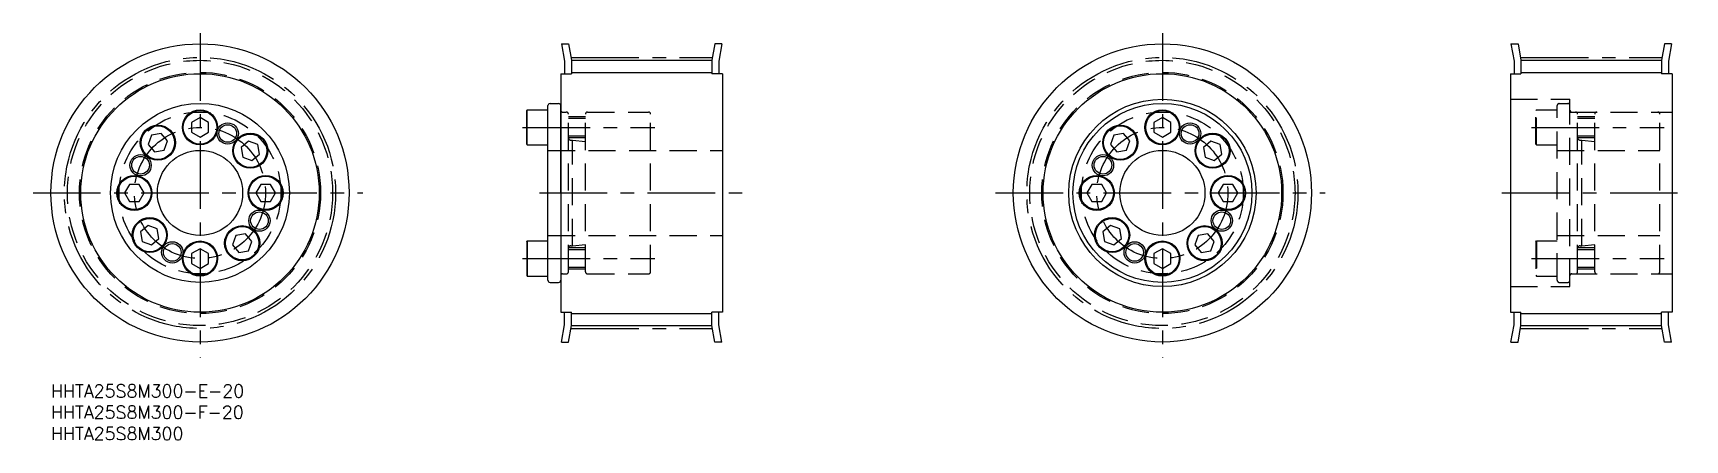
# Model space of a CAD drawing. Extents: x -4 to 384, y -13 to 83.
import ezdxf

# ---------------------------------------------------------------- set-up
doc = ezdxf.new("R2010")
doc.units = 0
doc.header["$LTSCALE"] = 0.5
doc.linetypes.add('CENTER', pattern=[50.8, 31.75, -6.35, 6.35, -6.35])
doc.linetypes.add('DASHED', pattern=[19.05, 12.7, -6.35])
doc.layers.get('0').update_dxf_attribs({"linetype": 'CONTINUOUS'})
for name, color, linetype in [('MSM_CENTER', 1, 'CENTER'), ('MSM_CONTINUOUS', 7, 'CONTINUOUS'), ('MSM_DASHED', 4, 'DASHED'), ('MSM_NARROW', 5, 'CONTINUOUS'), ('MSM_PART_NUMBER', 7, 'CONTINUOUS')]:
    doc.layers.add(name, color=color, linetype=linetype)
doc.styles.get("Standard").update_dxf_attribs({"font": 'txt.shx', "height": 3, "bigfont": 'bigfont.shx'})

# ---------------------------------------------------------------- blocks, each defined once
blk = doc.blocks.new('*U2')
at = {"layer": 'MSM_PART_NUMBER'}
blk.add_text('HHTA25S8M300-E-20', height=3, dxfattribs=at).set_placement((0, -3))
blk = doc.blocks.new('*U3')
at = {"layer": 'MSM_PART_NUMBER'}
blk.add_text('HHTA25S8M300-F-20', height=3, dxfattribs=at).set_placement((0, -8))
blk = doc.blocks.new('*U4')
at = {"layer": 'MSM_PART_NUMBER'}
blk.add_text('HHTA25S8M300', height=3, dxfattribs=at).set_placement((0, -13))

msp = doc.modelspace()

# ---------------------------------------------------------------- linework, layer by layer
for p, q in [((119.85, 80), (120.6, 75.93)), ((119.85, 80), (121.51, 80)), ((121.5, 80), (122.2, 76.14)), ((155.9, 80), (155.2, 76.14)), ((157.56, 80), (155.9, 80)), ((157.56, 80), (156.8, 75.93)), ((342.82, 80), (343.57, 75.93)), ((342.82, 80), (344.48, 80)), ((344.47, 80), (345.17, 76.14)), ((378.87, 80), (378.17, 76.14)), ((380.52, 80), (378.87, 80)), ((380.52, 80), (379.77, 75.93)), ((120.6, 75.93), (120.6, 73)), ((122.2, 76.14), (155.2, 76.14)), ((122.2, 76.14), (122.2, 73)), ((155.2, 76.14), (155.2, 73)), ((156.8, 75.93), (156.8, 73)), ((343.57, 75.93), (343.57, 73)), ((345.17, 76.14), (378.17, 76.14)), ((345.17, 76.14), (345.17, 73)), ((378.17, 76.14), (378.17, 73)), ((379.77, 75.93), (379.77, 73)), ((119.7, 73), (119.7, 17)), ((119.7, 73), (122.2, 73)), ((157.7, 73), (155.2, 73)), ((157.7, 73), (157.7, 17)), ((342.67, 73), (342.67, 17)), ((342.67, 73), (345.17, 73)), ((380.67, 73), (378.17, 73)), ((380.67, 73), (380.67, 17)), ((119.7, 17), (122.2, 17)), ((120.6, 14.07), (120.6, 17)), ((122.2, 13.85), (122.2, 17)), ((155.2, 13.85), (155.2, 17)), ((157.7, 17), (155.2, 17)), ((156.8, 14.07), (156.8, 17)), ((342.67, 17), (345.17, 17)), ((343.57, 14.07), (343.57, 17)), ((345.17, 13.85), (345.17, 17)), ((378.17, 13.85), (378.17, 17)), ((380.67, 17), (378.17, 17)), ((379.77, 14.07), (379.77, 17)), ((119.85, 10), (120.6, 14.07)), ((121.5, 10), (122.2, 13.85)), ((122.2, 13.85), (155.2, 13.85)), ((155.9, 10), (155.2, 13.85)), ((157.56, 10), (156.8, 14.07)), ((342.82, 10), (343.57, 14.07)), ((344.47, 10), (345.17, 13.85)), ((345.17, 13.85), (378.17, 13.85)), ((378.87, 10), (378.17, 13.85)), ((380.52, 10), (379.77, 14.07)), ((119.85, 10), (121.51, 10)), ((157.56, 10), (155.9, 10)), ((342.82, 10), (344.48, 10)), ((380.52, 10), (378.87, 10))]:
    msp.add_line(p, q)
at = {"layer": 'MSM_CENTER'}
for p, q in [((35, 82.54), (35, 6.32)), ((260.97, 82.54), (260.97, 6.32)), ((122.2, 76.83), (155.2, 76.83)), ((345.17, 76.83), (378.17, 76.83)), ((110.7, 60.4), (141.8, 60.4)), ((347.67, 60.4), (378.77, 60.4)), ((-4.21, 45), (73.23, 45)), ((114.7, 45), (162.7, 45)), ((221.76, 45), (299.2, 45)), ((340.67, 45), (383.67, 45)), ((110.7, 29.6), (141.8, 29.6)), ((347.67, 29.6), (378.77, 29.6)), ((122.2, 13.17), (155.2, 13.17)), ((345.17, 13.17), (378.17, 13.17))]:
    msp.add_line(p, q, dxfattribs=at)
for centre, radius in [((35, 45), 31.83), ((260.97, 45), 31.83), ((35, 45), 15.4), ((260.97, 45), 15.4)]:
    msp.add_circle(centre, radius, dxfattribs=at)
at = {"layer": 'MSM_CONTINUOUS'}
for p, q in [((117.2, 66), (119.2, 66)), ((35, 62.71), (33, 61.55)), ((37, 61.55), (35, 62.71)), ((36, 62.13), (36, 62.13)), ((111.7, 64.32), (111.82, 64.52)), ((111.7, 56.48), (111.7, 64.32)), ((111.82, 64.52), (116.7, 64.52)), ((111.82, 56.27), (111.82, 64.52)), ((116.7, 24.5), (116.7, 65.5)), ((119.7, 45), (119.7, 65.5)), ((260.97, 62.71), (258.97, 61.55)), ((262.97, 61.55), (260.97, 62.71)), ((261.97, 62.13), (261.97, 62.13)), ((23.62, 58.57), (22.83, 56.4)), ((25.89, 58.97), (23.62, 58.57)), ((27.38, 57.2), (25.89, 58.97)), ((33, 61.55), (33, 59.25)), ((33, 59.25), (35, 58.09)), ((35, 58.09), (37, 59.25)), ((36.5, 61.84), (36.5, 61.84)), ((37, 59.25), (37, 61.55)), ((249.58, 58.57), (248.79, 56.4)), ((251.86, 58.97), (249.58, 58.57)), ((253.34, 57.2), (251.86, 58.97)), ((258.97, 61.55), (258.97, 59.25)), ((258.97, 59.25), (260.97, 58.09)), ((260.97, 58.09), (262.97, 59.25)), ((262.47, 61.84), (262.47, 61.84)), ((262.97, 59.25), (262.97, 61.55)), ((22.83, 56.4), (24.31, 54.63)), ((24.31, 54.63), (26.59, 55.03)), ((26.59, 55.03), (27.38, 57.2)), ((46.4, 57.17), (44.63, 55.69)), ((44.63, 55.69), (45.03, 53.41)), ((48.57, 56.38), (46.4, 57.17)), ((48.97, 54.11), (48.57, 56.38)), ((111.7, 56.48), (111.82, 56.27)), ((111.82, 56.27), (116.7, 56.27)), ((248.79, 56.4), (250.28, 54.63)), ((250.28, 54.63), (252.55, 55.03)), ((252.55, 55.03), (253.34, 57.2)), ((272.36, 57.17), (270.59, 55.69)), ((270.59, 55.69), (270.99, 53.41)), ((274.53, 56.38), (272.36, 57.17)), ((274.93, 54.11), (274.53, 56.38)), ((45.03, 53.41), (47.2, 52.62)), ((47.2, 52.62), (48.97, 54.11)), ((270.99, 53.41), (273.16, 52.62)), ((273.16, 52.62), (274.93, 54.11)), ((18.45, 47), (17.29, 45)), ((20.75, 47), (18.45, 47)), ((21.91, 45), (20.75, 47)), ((49.25, 47), (48.09, 45)), ((51.55, 47), (49.25, 47)), ((52.71, 45), (51.55, 47)), ((244.41, 47), (243.26, 45)), ((246.72, 47), (244.41, 47)), ((247.88, 45), (246.72, 47)), ((275.21, 47), (274.06, 45)), ((277.52, 47), (275.21, 47)), ((278.68, 45), (277.52, 47)), ((17.29, 45), (18.45, 43)), ((18.45, 43), (20.75, 43)), ((20.75, 43), (21.91, 45)), ((48.09, 45), (49.25, 43)), ((49.25, 43), (51.55, 43)), ((51.55, 43), (52.71, 45)), ((243.26, 45), (244.41, 43)), ((244.41, 43), (246.72, 43)), ((246.72, 43), (247.88, 45)), ((274.06, 45), (275.21, 43)), ((275.21, 43), (277.52, 43)), ((277.52, 43), (278.68, 45)), ((22.8, 37.38), (21.03, 35.89)), ((21.03, 35.89), (21.43, 33.62)), ((24.97, 36.59), (22.8, 37.38)), ((25.37, 34.31), (24.97, 36.59)), ((43.41, 34.97), (42.62, 32.8)), ((45.69, 35.37), (43.41, 34.97)), ((47.17, 33.6), (45.69, 35.37)), ((248.77, 37.38), (247, 35.89)), ((247, 35.89), (247.4, 33.62)), ((250.94, 36.59), (248.77, 37.38)), ((251.34, 34.31), (250.94, 36.59)), ((269.38, 34.97), (268.59, 32.8)), ((271.66, 35.37), (269.38, 34.97)), ((273.14, 33.6), (271.66, 35.37)), ((21.43, 33.62), (23.6, 32.83)), ((23.6, 32.83), (25.37, 34.31)), ((35, 31.91), (33, 30.75)), ((37, 30.75), (35, 31.91)), ((42.62, 32.8), (44.11, 31.03)), ((44.11, 31.03), (46.38, 31.43)), ((46.38, 31.43), (47.17, 33.6)), ((111.7, 33.52), (111.82, 33.72)), ((111.7, 33.52), (111.7, 25.68)), ((111.82, 33.72), (116.7, 33.72)), ((111.82, 33.72), (111.82, 25.47)), ((247.4, 33.62), (249.57, 32.83)), ((249.57, 32.83), (251.34, 34.31)), ((260.97, 31.91), (258.97, 30.75)), ((262.97, 30.75), (260.97, 31.91)), ((268.59, 32.8), (270.08, 31.03)), ((270.08, 31.03), (272.35, 31.43)), ((272.35, 31.43), (273.14, 33.6)), ((33, 30.75), (33, 28.45)), ((33, 28.45), (35, 27.29)), ((35, 27.29), (37, 28.45)), ((37, 28.45), (37, 30.75)), ((258.97, 30.75), (258.97, 28.45)), ((258.97, 28.45), (260.97, 27.29)), ((260.97, 27.29), (262.97, 28.45)), ((262.97, 28.45), (262.97, 30.75)), ((111.7, 25.68), (111.82, 25.47)), ((111.82, 25.47), (116.7, 25.47)), ((117.2, 24), (119.2, 24))]:
    msp.add_line(p, q, dxfattribs=at)
for centre, radius in [((35, 45), 35), ((260.97, 45), 35), ((35, 45), 28), ((260.97, 45), 28), ((35, 45), 21), ((260.97, 45), 22), ((260.97, 45), 21), ((35, 60.4), 4.12), ((35, 60.4), 3.92), ((260.97, 60.4), 4.12), ((260.97, 60.4), 3.92), ((25.1, 56.8), 4.12), ((25.1, 56.8), 3.92), ((41.51, 58.96), 2.07), ((46.8, 54.9), 4.12), ((46.8, 54.9), 3.92), ((251.07, 56.8), 4.12), ((251.07, 56.8), 3.92), ((267.48, 58.96), 2.07), ((272.76, 54.9), 4.12), ((272.76, 54.9), 3.92), ((35, 45), 10), ((260.97, 45), 10), ((21.04, 51.51), 2.07), ((247.01, 51.51), 2.07), ((19.6, 45), 4.12), ((19.6, 45), 3.92), ((50.4, 45), 4.12), ((50.4, 45), 3.92), ((245.57, 45), 4.12), ((245.57, 45), 3.92), ((276.37, 45), 4.12), ((276.37, 45), 3.92), ((23.2, 35.1), 4.12), ((23.2, 35.1), 3.92), ((48.96, 38.49), 2.07), ((249.17, 35.1), 4.12), ((249.17, 35.1), 3.92), ((274.92, 38.49), 2.07), ((44.9, 33.2), 4.12), ((44.9, 33.2), 3.92), ((270.87, 33.2), 4.12), ((270.87, 33.2), 3.92), ((28.49, 31.04), 2.07), ((35, 29.6), 4.12), ((35, 29.6), 3.92), ((254.46, 31.04), 2.07), ((260.97, 29.6), 4.12), ((260.97, 29.6), 3.92)]:
    msp.add_circle(centre, radius, dxfattribs=at)
for centre, start, end in [((117.2, 65.5), 90, 180), ((119.2, 65.5), 0, 90), ((117.2, 24.5), 180, 270), ((119.2, 24.5), 270, 0)]:
    msp.add_arc(centre, 0.5, start, end, dxfattribs=at)
at = {"layer": 'MSM_DASHED'}
for p, q in [((342.67, 67), (356.67, 67)), ((354.17, 66), (356.17, 66)), ((356.67, 23), (356.67, 67)), ((120.11, 64), (121, 64)), ((121.5, 26.5), (121.5, 63.5)), ((125.5, 62.9), (121.5, 62.9)), ((125.5, 62.47), (121.5, 62.47)), ((125.5, 26.5), (125.5, 63.5)), ((126, 64), (140.3, 64)), ((140.8, 26.5), (140.8, 63.5)), ((348.67, 64.32), (348.79, 64.52)), ((348.67, 56.48), (348.67, 64.32)), ((348.79, 64.52), (353.67, 64.52)), ((348.79, 56.27), (348.79, 64.52)), ((353.67, 24.5), (353.67, 65.5)), ((356.67, 64), (380.67, 64)), ((357.08, 64), (357.97, 64)), ((358.47, 26.5), (358.47, 63.5)), ((362.47, 62.9), (358.47, 62.9)), ((362.47, 62.47), (358.47, 62.47)), ((362.47, 26.5), (362.47, 63.5)), ((377.77, 26.5), (377.77, 63.5)), ((125.5, 58.33), (121.5, 58.33)), ((362.47, 58.33), (358.47, 58.33)), ((116.7, 55), (157.7, 55)), ((125.5, 57.9), (121.5, 57.9)), ((122.1, 57.4), (122.5, 57.4)), ((122.5, 32.6), (122.5, 57.4)), ((122.5, 57.4), (125.5, 57.07)), ((348.67, 56.48), (348.79, 56.27)), ((348.79, 56.27), (353.67, 56.27)), ((353.67, 55), (377.77, 55)), ((362.47, 57.9), (358.47, 57.9)), ((359.07, 57.4), (359.47, 57.4)), ((359.47, 32.6), (359.47, 57.4)), ((359.47, 57.4), (362.47, 57.07)), ((116.7, 35), (157.7, 35)), ((353.67, 35), (377.77, 35)), ((125.5, 32.1), (121.5, 32.1)), ((125.5, 31.67), (121.5, 31.67)), ((122.1, 32.6), (122.5, 32.6)), ((122.5, 32.6), (125.5, 32.93)), ((348.67, 33.52), (348.79, 33.72)), ((348.67, 33.52), (348.67, 25.68)), ((348.79, 33.72), (353.67, 33.72)), ((348.79, 33.72), (348.79, 25.47)), ((362.47, 32.1), (358.47, 32.1)), ((362.47, 31.67), (358.47, 31.67)), ((359.07, 32.6), (359.47, 32.6)), ((359.47, 32.6), (362.47, 32.93)), ((125.5, 27.53), (121.5, 27.53)), ((362.47, 27.53), (358.47, 27.53)), ((120.11, 26), (121, 26)), ((125.5, 27.1), (121.5, 27.1)), ((126, 26), (140.3, 26)), ((348.67, 25.68), (348.79, 25.47)), ((348.79, 25.47), (353.67, 25.47)), ((354.17, 24), (356.17, 24)), ((356.67, 26), (380.67, 26)), ((357.08, 26), (357.97, 26)), ((362.47, 27.1), (358.47, 27.1)), ((342.67, 23), (356.67, 23))]:
    msp.add_line(p, q, dxfattribs=at)
for centre, radius in [((35, 45), 31.14), ((260.97, 45), 31.14), ((35, 45), 28.31), ((260.97, 45), 28.31), ((35, 45), 19), ((260.97, 45), 19)]:
    msp.add_circle(centre, radius, dxfattribs=at)
for centre, radius, start, end in [((354.17, 65.5), 0.5, 90, 180), ((356.17, 65.5), 0.5, 0, 90), ((120.11, 64.41), 0.41, 180, 270), ((121, 63.5), 0.5, 0, 90), ((126, 63.5), 0.5, 90, 180), ((140.3, 63.5), 0.5, 0, 90), ((357.08, 64.41), 0.41, 180, 270), ((357.97, 63.5), 0.5, 0, 90), ((362.97, 63.5), 0.5, 90, 180), ((377.27, 63.5), 0.5, 0, 90), ((122.1, 58), 0.6, 180.0007, 270), ((359.07, 58), 0.6, 180.0007, 270), ((122.1, 32), 0.6, 90, 179.9993), ((359.07, 32), 0.6, 90, 179.9993), ((120.11, 25.59), 0.41, 90, 180), ((121, 26.5), 0.5, 270, 0), ((126, 26.5), 0.5, 180, 270), ((140.3, 26.5), 0.5, 270, 0), ((354.17, 24.5), 0.5, 180, 270), ((356.17, 24.5), 0.5, 270, 0), ((357.08, 25.59), 0.41, 90, 180), ((357.97, 26.5), 0.5, 270, 0), ((362.97, 26.5), 0.5, 180, 270), ((377.27, 26.5), 0.5, 270, 0)]:
    msp.add_arc(centre, radius, start, end, dxfattribs=at)
at = {"layer": 'MSM_NARROW'}
for p, q in [((122.2, 73.31), (155.2, 73.31)), ((345.17, 73.31), (378.17, 73.31)), ((122.2, 16.68), (155.2, 16.68)), ((345.17, 16.68), (378.17, 16.68))]:
    msp.add_line(p, q, dxfattribs=at)
for centre in [(41.51, 58.96), (267.48, 58.96), (21.04, 51.51), (247.01, 51.51), (48.96, 38.49), (274.92, 38.49), (28.49, 31.04), (254.46, 31.04)]:
    msp.add_circle(centre, 2.5, dxfattribs=at)

# ---------------------------------------------------------------- block references
at = {"layer": 'MSM_CONTINUOUS'}
for name in ['*U2', '*U3', '*U4']:
    msp.add_blockref(name, (0, 0), dxfattribs=at)

doc.saveas('drawing.dxf')
